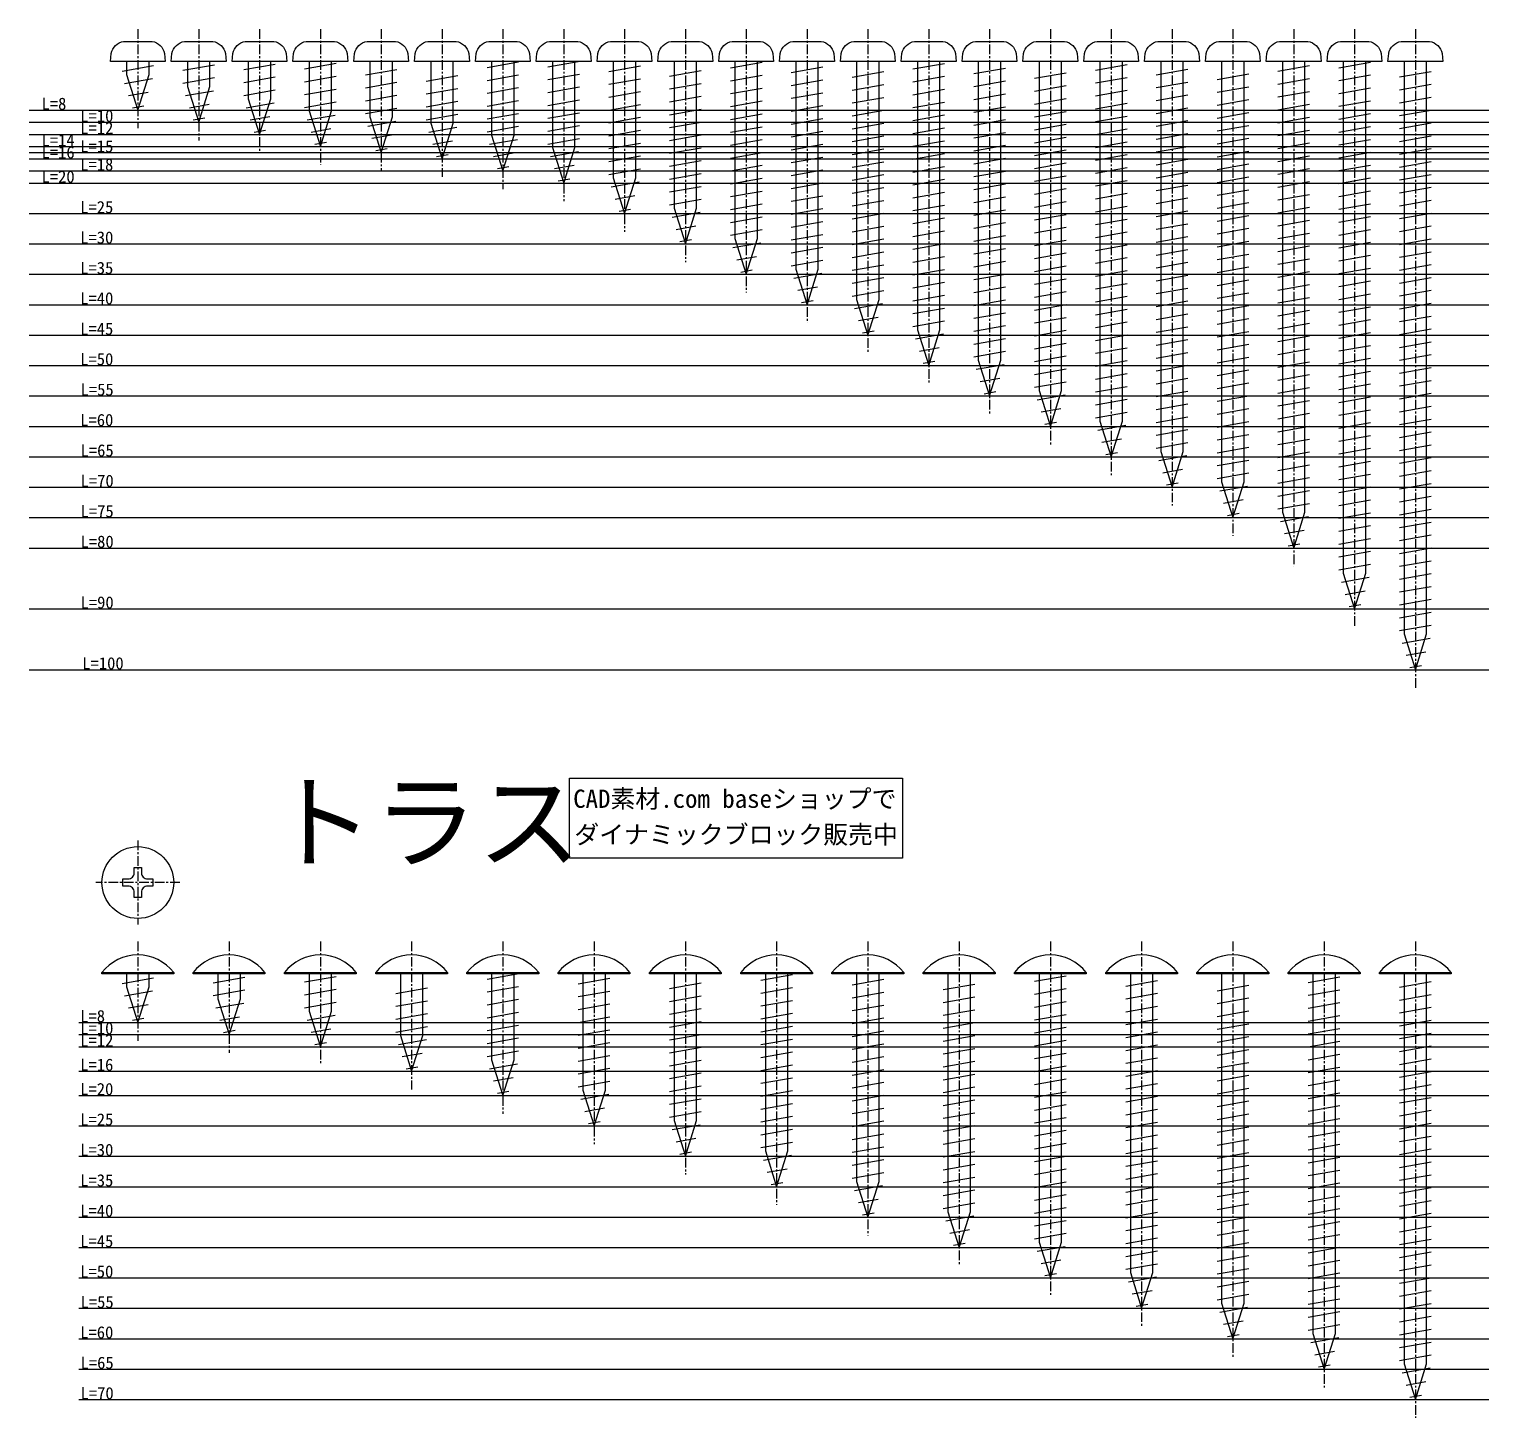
# Model space of a CAD drawing. Header units: millimetres. Extents: x 233 to 3318, y 47 to 2014.
# Drawn here: x 1840 to 2079.9, y 1306 to 1534.3 of the extents above; entities that cross this region are included whole.
import ezdxf
from ezdxf.enums import TextEntityAlignment as Align

# ---------------------------------------------------------------- set-up
doc = ezdxf.new("R2010")
doc.units = ezdxf.units.MM
doc.linetypes.add('csc_CENTER', pattern=[50.8, 31.75, -6.35, 6.35, -6.35])
doc.layers.get('Defpoints').update_dxf_attribs({"color": 251})
doc.styles.add('ＭＳ ゴシック', font='MS Gothic.ttf')

msp = doc.modelspace()

# ---------------------------------------------------------------- linework, layer by layer
for p, q in [((1855.24, 1527.43), (1860.44, 1528.35)), ((1865.24, 1527.55), (1870.44, 1528.47)), ((1875.24, 1527.67), (1880.44, 1528.58)), ((1885.24, 1527.78), (1890.44, 1528.7)), ((1915.24, 1528.02), (1920.44, 1528.93)), ((1925.24, 1528.13), (1930.2, 1529.01)), ((1955.24, 1527.95), (1960.44, 1528.87)), ((1985.24, 1527.77), (1990.44, 1528.68)), ((2015.24, 1527.58), (2020.44, 1528.5)), ((2055.24, 1527.98), (2060.44, 1528.9)), ((1855.67, 1525.39), (1860.27, 1526.2)), ((1865.24, 1525.43), (1870.44, 1526.35)), ((1875.24, 1525.55), (1880.44, 1526.47)), ((1885.24, 1525.67), (1890.44, 1526.58)), ((1895.24, 1526.78), (1900.44, 1527.7)), ((1905.24, 1525.78), (1910.44, 1526.7)), ((1915.24, 1525.9), (1920.44, 1526.82)), ((1925.24, 1526.02), (1930.44, 1526.93)), ((1935.24, 1527.37), (1940.44, 1528.28)), ((1935.24, 1525.25), (1940.44, 1526.17)), ((1945.24, 1526.6), (1950.44, 1527.52)), ((1955.24, 1525.83), (1960.44, 1526.75)), ((1965.24, 1527.18), (1970.44, 1528.1)), ((1965.24, 1525.07), (1970.44, 1525.98)), ((1975.24, 1526.42), (1980.44, 1527.33)), ((1985.24, 1525.65), (1990.44, 1526.57)), ((1995.24, 1527), (2000.44, 1527.92)), ((2005.24, 1526.23), (2010.44, 1527.15)), ((2015.24, 1525.47), (2020.44, 1526.38)), ((2025.24, 1526.82), (2030.44, 1527.73)), ((2035.24, 1526.05), (2040.44, 1526.97)), ((2045.24, 1527.4), (2050.44, 1528.32)), ((2045.24, 1525.28), (2050.44, 1526.2)), ((2055.24, 1525.87), (2060.44, 1526.78)), ((2065.24, 1526.45), (2070.44, 1527.37)), ((1856.31, 1523.39), (1859.56, 1523.96)), ((1865.67, 1523.39), (1870.27, 1524.2)), ((1875.24, 1523.43), (1880.44, 1524.35)), ((1885.24, 1523.55), (1890.44, 1524.47)), ((1895.24, 1524.67), (1900.44, 1525.58)), ((1905.24, 1523.67), (1910.44, 1524.58)), ((1915.24, 1523.78), (1920.44, 1524.7)), ((1925.24, 1523.9), (1930.44, 1524.82)), ((1935.24, 1523.13), (1940.44, 1524.05)), ((1945.24, 1524.48), (1950.44, 1525.4)), ((1955.24, 1523.72), (1960.44, 1524.63)), ((1965.24, 1522.95), (1970.44, 1523.87)), ((1975.24, 1524.3), (1980.44, 1525.22)), ((1985.24, 1523.53), (1990.44, 1524.45)), ((1995.24, 1524.88), (2000.44, 1525.8)), ((1995.24, 1522.77), (2000.44, 1523.68)), ((2005.24, 1524.12), (2010.44, 1525.03)), ((2015.24, 1523.35), (2020.44, 1524.27)), ((2025.24, 1524.7), (2030.44, 1525.62)), ((2035.24, 1523.93), (2040.44, 1524.85)), ((2045.24, 1523.17), (2050.44, 1524.08)), ((2055.24, 1523.75), (2060.44, 1524.67)), ((2065.24, 1524.33), (2070.44, 1525.25)), ((1856.94, 1521.38), (1858.85, 1521.72)), ((1866.31, 1521.39), (1869.56, 1521.96)), ((1875.67, 1521.39), (1880.27, 1522.2)), ((1885.24, 1521.43), (1890.44, 1522.35)), ((1895.24, 1522.55), (1900.44, 1523.47)), ((1895.24, 1520.43), (1900.44, 1521.35)), ((1905.24, 1521.55), (1910.44, 1522.47)), ((1915.24, 1521.67), (1920.44, 1522.58)), ((1925.24, 1521.78), (1930.44, 1522.7)), ((1935.24, 1521.02), (1940.44, 1521.93)), ((1945.24, 1522.37), (1950.44, 1523.28)), ((1945.24, 1520.25), (1950.44, 1521.17)), ((1955.24, 1521.6), (1960.44, 1522.52)), ((1965.24, 1520.83), (1970.44, 1521.75)), ((1975.24, 1522.18), (1980.44, 1523.1)), ((1985.24, 1521.42), (1990.44, 1522.33)), ((1995.24, 1520.65), (2000.44, 1521.57)), ((2005.24, 1522), (2010.44, 1522.92)), ((2015.24, 1521.23), (2020.44, 1522.15)), ((2025.24, 1522.58), (2030.44, 1523.5)), ((2025.24, 1520.47), (2030.44, 1521.38)), ((2035.24, 1521.82), (2040.44, 1522.73)), ((2045.24, 1521.05), (2050.44, 1521.97)), ((2055.24, 1521.63), (2060.44, 1522.55)), ((2065.24, 1522.22), (2070.44, 1523.13)), ((1866.94, 1519.38), (1868.85, 1519.72)), ((1876.31, 1519.39), (1879.56, 1519.96)), ((1885.67, 1519.39), (1890.27, 1520.2)), ((1895.67, 1518.39), (1900.27, 1519.2)), ((1905.24, 1519.43), (1910.44, 1520.35)), ((1915.24, 1519.55), (1920.44, 1520.47)), ((1925.24, 1519.67), (1930.44, 1520.58)), ((1935.24, 1518.9), (1940.44, 1519.82)), ((1945.24, 1518.13), (1950.44, 1519.05)), ((1955.24, 1519.48), (1960.44, 1520.4)), ((1965.24, 1518.72), (1970.44, 1519.63)), ((1975.24, 1520.07), (1980.44, 1520.98)), ((1975.24, 1517.95), (1980.44, 1518.87)), ((1985.24, 1519.3), (1990.44, 1520.22)), ((1995.24, 1518.53), (2000.44, 1519.45)), ((2005.24, 1519.88), (2010.44, 1520.8)), ((2015.24, 1519.12), (2020.44, 1520.03)), ((2025.24, 1518.35), (2030.44, 1519.27)), ((2035.24, 1519.7), (2040.44, 1520.62)), ((2045.24, 1518.93), (2050.44, 1519.85)), ((2055.24, 1519.52), (2060.44, 1520.43)), ((2065.24, 1520.1), (2070.44, 1521.02)), ((2065.24, 1517.98), (2070.44, 1518.9)), ((1876.94, 1517.38), (1878.85, 1517.72)), ((1886.31, 1517.39), (1889.56, 1517.96)), ((1896.31, 1516.39), (1899.56, 1516.96)), ((1905.67, 1517.39), (1910.27, 1518.2)), ((1915.24, 1517.43), (1920.44, 1518.35)), ((1925.24, 1517.55), (1930.44, 1518.47)), ((1935.24, 1516.78), (1940.44, 1517.7)), ((1945.24, 1516.02), (1950.44, 1516.93)), ((1955.24, 1517.37), (1960.44, 1518.28)), ((1965.24, 1516.6), (1970.44, 1517.52)), ((1975.24, 1515.83), (1980.44, 1516.75)), ((1985.24, 1517.18), (1990.44, 1518.1)), ((1995.24, 1516.42), (2000.44, 1517.33)), ((2005.24, 1517.77), (2010.44, 1518.68)), ((2005.24, 1515.65), (2010.44, 1516.57)), ((2015.24, 1517), (2020.44, 1517.92)), ((2025.24, 1516.23), (2030.44, 1517.15)), ((2035.24, 1517.58), (2040.44, 1518.5)), ((2035.24, 1515.47), (2040.44, 1516.38)), ((2045.24, 1516.82), (2050.44, 1517.73)), ((2055.24, 1517.4), (2060.44, 1518.32)), ((2065.24, 1515.87), (2070.44, 1516.78)), ((1886.94, 1515.38), (1888.85, 1515.72)), ((1896.94, 1514.38), (1898.85, 1514.72)), ((1906.31, 1515.39), (1909.56, 1515.96)), ((1915.67, 1515.39), (1920.27, 1516.2)), ((1916.31, 1513.39), (1919.56, 1513.96)), ((1925.24, 1515.43), (1930.44, 1516.35)), ((1925.67, 1513.39), (1930.27, 1514.2)), ((1935.24, 1514.67), (1940.44, 1515.58)), ((1945.24, 1513.9), (1950.44, 1514.82)), ((1955.24, 1515.25), (1960.44, 1516.17)), ((1955.24, 1513.13), (1960.44, 1514.05)), ((1965.24, 1514.48), (1970.44, 1515.4)), ((1975.24, 1513.72), (1980.44, 1514.63)), ((1985.24, 1515.07), (1990.44, 1515.98)), ((1995.24, 1514.3), (2000.44, 1515.22)), ((2005.24, 1513.53), (2010.44, 1514.45)), ((2015.24, 1514.88), (2020.44, 1515.8)), ((2025.24, 1514.12), (2030.44, 1515.03)), ((2035.24, 1513.35), (2040.44, 1514.27)), ((2045.24, 1514.7), (2050.44, 1515.62)), ((2055.24, 1515.28), (2060.44, 1516.2)), ((2055.24, 1513.17), (2060.44, 1514.08)), ((2065.24, 1513.75), (2070.44, 1514.67)), ((1906.94, 1513.38), (1908.85, 1513.72)), ((1916.94, 1511.38), (1918.85, 1511.72)), ((1926.31, 1511.39), (1929.56, 1511.96)), ((1935.24, 1512.55), (1940.44, 1513.47)), ((1945.24, 1511.78), (1950.44, 1512.7)), ((1955.24, 1511.02), (1960.44, 1511.93)), ((1965.24, 1512.37), (1970.44, 1513.28)), ((1975.24, 1511.6), (1980.44, 1512.52)), ((1985.24, 1512.95), (1990.44, 1513.87)), ((1985.24, 1510.83), (1990.44, 1511.75)), ((1995.24, 1512.18), (2000.44, 1513.1)), ((2005.24, 1511.42), (2010.44, 1512.33)), ((2015.24, 1512.77), (2020.44, 1513.68)), ((2015.24, 1510.65), (2020.44, 1511.57)), ((2025.24, 1512), (2030.44, 1512.92)), ((2035.24, 1511.23), (2040.44, 1512.15)), ((2045.24, 1512.58), (2050.44, 1513.5)), ((2055.24, 1511.05), (2060.44, 1511.97)), ((2065.24, 1511.63), (2070.44, 1512.55)), ((1926.94, 1509.38), (1928.85, 1509.72)), ((1935.24, 1510.43), (1940.44, 1511.35)), ((1935.67, 1508.39), (1940.27, 1509.2)), ((1945.24, 1509.67), (1950.44, 1510.58)), ((1955.24, 1508.9), (1960.44, 1509.82)), ((1965.24, 1510.25), (1970.44, 1511.17)), ((1975.24, 1509.48), (1980.44, 1510.4)), ((1985.24, 1508.72), (1990.44, 1509.63)), ((1995.24, 1510.07), (2000.44, 1510.98)), ((2005.24, 1509.3), (2010.44, 1510.22)), ((2015.24, 1508.53), (2020.44, 1509.45)), ((2025.24, 1509.88), (2030.44, 1510.8)), ((2035.24, 1509.12), (2040.44, 1510.03)), ((2045.24, 1510.47), (2050.44, 1511.38)), ((2045.24, 1508.35), (2050.44, 1509.27)), ((2055.24, 1508.93), (2060.44, 1509.85)), ((2065.24, 1509.52), (2070.44, 1510.43)), ((1936.31, 1506.39), (1939.56, 1506.96)), ((1945.24, 1507.55), (1950.44, 1508.47)), ((1955.24, 1506.78), (1960.44, 1507.7)), ((1965.24, 1508.13), (1970.44, 1509.05)), ((1965.24, 1506.02), (1970.44, 1506.93)), ((1975.24, 1507.37), (1980.44, 1508.28)), ((1985.24, 1506.6), (1990.44, 1507.52)), ((1995.24, 1507.95), (2000.44, 1508.87)), ((2005.24, 1507.18), (2010.44, 1508.1)), ((2015.24, 1506.42), (2020.44, 1507.33)), ((2025.24, 1507.77), (2030.44, 1508.68)), ((2035.24, 1507), (2040.44, 1507.92)), ((2045.24, 1506.23), (2050.44, 1507.15)), ((2055.24, 1506.82), (2060.44, 1507.73)), ((2065.24, 1507.4), (2070.44, 1508.32)), ((1936.94, 1504.38), (1938.85, 1504.72)), ((1945.24, 1505.43), (1950.44, 1506.35)), ((1955.24, 1504.67), (1960.44, 1505.58)), ((1965.24, 1503.9), (1970.44, 1504.82)), ((1975.24, 1505.25), (1980.44, 1506.17)), ((1985.24, 1504.48), (1990.44, 1505.4)), ((1995.24, 1505.83), (2000.44, 1506.75)), ((1995.24, 1503.72), (2000.44, 1504.63)), ((2005.24, 1505.07), (2010.44, 1505.98)), ((2015.24, 1504.3), (2020.44, 1505.22)), ((2025.24, 1505.65), (2030.44, 1506.57)), ((2025.24, 1503.53), (2030.44, 1504.45)), ((2035.24, 1504.88), (2040.44, 1505.8)), ((2045.24, 1504.12), (2050.44, 1505.03)), ((2055.24, 1504.7), (2060.44, 1505.62)), ((2065.24, 1505.28), (2070.44, 1506.2)), ((1945.67, 1503.39), (1950.27, 1504.2)), ((1946.31, 1501.39), (1949.56, 1501.96)), ((1955.24, 1502.55), (1960.44, 1503.47)), ((1965.24, 1501.78), (1970.44, 1502.7)), ((1975.24, 1503.13), (1980.44, 1504.05)), ((1985.24, 1502.37), (1990.44, 1503.28)), ((1995.24, 1501.6), (2000.44, 1502.52)), ((2005.24, 1502.95), (2010.44, 1503.87)), ((2015.24, 1502.18), (2020.44, 1503.1)), ((2025.24, 1501.42), (2030.44, 1502.33)), ((2035.24, 1502.77), (2040.44, 1503.68)), ((2045.24, 1502), (2050.44, 1502.92)), ((2055.24, 1502.58), (2060.44, 1503.5)), ((2065.24, 1503.17), (2070.44, 1504.08)), ((2065.24, 1501.05), (2070.44, 1501.97)), ((1946.94, 1499.38), (1948.85, 1499.72)), ((1955.24, 1500.43), (1960.44, 1501.35)), ((1965.24, 1499.67), (1970.44, 1500.58)), ((1975.24, 1501.02), (1980.44, 1501.93)), ((1975.24, 1498.9), (1980.44, 1499.82)), ((1985.24, 1500.25), (1990.44, 1501.17)), ((1995.24, 1499.48), (2000.44, 1500.4)), ((2005.24, 1500.83), (2010.44, 1501.75)), ((2005.24, 1498.72), (2010.44, 1499.63)), ((2015.24, 1500.07), (2020.44, 1500.98)), ((2025.24, 1499.3), (2030.44, 1500.22)), ((2035.24, 1500.65), (2040.44, 1501.57)), ((2045.24, 1499.88), (2050.44, 1500.8)), ((2055.24, 1500.47), (2060.44, 1501.38)), ((2065.24, 1498.93), (2070.44, 1499.85)), ((1955.67, 1498.39), (1960.27, 1499.2)), ((1965.24, 1497.55), (1970.44, 1498.47)), ((1975.24, 1496.78), (1980.44, 1497.7)), ((1985.24, 1498.13), (1990.44, 1499.05)), ((1995.24, 1497.37), (2000.44, 1498.28)), ((2005.24, 1496.6), (2010.44, 1497.52)), ((2015.24, 1497.95), (2020.44, 1498.87)), ((2025.24, 1497.18), (2030.44, 1498.1)), ((2035.24, 1498.53), (2040.44, 1499.45)), ((2035.24, 1496.42), (2040.44, 1497.33)), ((2045.24, 1497.77), (2050.44, 1498.68)), ((2055.24, 1498.35), (2060.44, 1499.27)), ((2065.24, 1496.82), (2070.44, 1497.73)), ((1956.31, 1496.39), (1959.56, 1496.96)), ((1965.24, 1495.43), (1970.44, 1496.35)), ((1975.24, 1494.67), (1980.44, 1495.58)), ((1985.24, 1496.02), (1990.44, 1496.93)), ((1985.24, 1493.9), (1990.44, 1494.82)), ((1995.24, 1495.25), (2000.44, 1496.17)), ((2005.24, 1494.48), (2010.44, 1495.4)), ((2015.24, 1495.83), (2020.44, 1496.75)), ((2025.24, 1495.07), (2030.44, 1495.98)), ((2035.24, 1494.3), (2040.44, 1495.22)), ((2045.24, 1495.65), (2050.44, 1496.57)), ((2055.24, 1496.23), (2060.44, 1497.15)), ((2055.24, 1494.12), (2060.44, 1495.03)), ((2065.24, 1494.7), (2070.44, 1495.62)), ((1956.94, 1494.38), (1958.85, 1494.72)), ((1965.67, 1493.39), (1970.27, 1494.2)), ((1975.24, 1492.55), (1980.44, 1493.47)), ((1985.24, 1491.78), (1990.44, 1492.7)), ((1995.24, 1493.13), (2000.44, 1494.05)), ((2005.24, 1492.37), (2010.44, 1493.28)), ((2015.24, 1493.72), (2020.44, 1494.63)), ((2015.24, 1491.6), (2020.44, 1492.52)), ((2025.24, 1492.95), (2030.44, 1493.87)), ((2035.24, 1492.18), (2040.44, 1493.1)), ((2045.24, 1493.53), (2050.44, 1494.45)), ((2055.24, 1492), (2060.44, 1492.92)), ((2065.24, 1492.58), (2070.44, 1493.5)), ((1966.31, 1491.39), (1969.56, 1491.96)), ((1975.24, 1490.43), (1980.44, 1491.35)), ((1985.24, 1489.67), (1990.44, 1490.58)), ((1995.24, 1491.02), (2000.44, 1491.93)), ((2005.24, 1490.25), (2010.44, 1491.17)), ((2015.24, 1489.48), (2020.44, 1490.4)), ((2025.24, 1490.83), (2030.44, 1491.75)), ((2035.24, 1490.07), (2040.44, 1490.98)), ((2045.24, 1491.42), (2050.44, 1492.33)), ((2045.24, 1489.3), (2050.44, 1490.22)), ((2055.24, 1489.88), (2060.44, 1490.8)), ((2065.24, 1490.47), (2070.44, 1491.38)), ((1966.94, 1489.38), (1968.85, 1489.72)), ((1975.67, 1488.39), (1980.27, 1489.2)), ((1985.24, 1487.55), (1990.44, 1488.47)), ((1995.24, 1488.9), (2000.44, 1489.82)), ((1995.24, 1486.78), (2000.44, 1487.7)), ((2005.24, 1488.13), (2010.44, 1489.05)), ((2015.24, 1487.37), (2020.44, 1488.28)), ((2025.24, 1488.72), (2030.44, 1489.63)), ((2035.24, 1487.95), (2040.44, 1488.87)), ((2045.24, 1487.18), (2050.44, 1488.1)), ((2055.24, 1487.77), (2060.44, 1488.68)), ((2065.24, 1488.35), (2070.44, 1489.27)), ((1976.31, 1486.39), (1979.56, 1486.96)), ((1985.24, 1485.43), (1990.44, 1486.35)), ((1995.24, 1484.67), (2000.44, 1485.58)), ((2005.24, 1486.02), (2010.44, 1486.93)), ((2015.24, 1485.25), (2020.44, 1486.17)), ((2025.24, 1486.6), (2030.44, 1487.52)), ((2025.24, 1484.48), (2030.44, 1485.4)), ((2035.24, 1485.83), (2040.44, 1486.75)), ((2045.24, 1485.07), (2050.44, 1485.98)), ((2055.24, 1485.65), (2060.44, 1486.57)), ((2065.24, 1486.23), (2070.44, 1487.15)), ((1976.94, 1484.38), (1978.85, 1484.72)), ((1985.67, 1483.39), (1990.27, 1484.2)), ((1995.24, 1482.55), (2000.44, 1483.47)), ((2005.24, 1483.9), (2010.44, 1484.82)), ((2015.24, 1483.13), (2020.44, 1484.05)), ((2025.24, 1482.37), (2030.44, 1483.28)), ((2035.24, 1483.72), (2040.44, 1484.63)), ((2045.24, 1482.95), (2050.44, 1483.87)), ((2055.24, 1483.53), (2060.44, 1484.45)), ((2065.24, 1484.12), (2070.44, 1485.03)), ((2065.24, 1482), (2070.44, 1482.92)), ((1986.31, 1481.39), (1989.56, 1481.96)), ((1995.24, 1480.43), (2000.44, 1481.35)), ((2005.24, 1481.78), (2010.44, 1482.7)), ((2005.24, 1479.67), (2010.44, 1480.58)), ((2015.24, 1481.02), (2020.44, 1481.93)), ((2025.24, 1480.25), (2030.44, 1481.17)), ((2035.24, 1481.6), (2040.44, 1482.52)), ((2035.24, 1479.48), (2040.44, 1480.4)), ((2045.24, 1480.83), (2050.44, 1481.75)), ((2055.24, 1481.42), (2060.44, 1482.33)), ((2065.24, 1479.88), (2070.44, 1480.8)), ((1986.94, 1479.38), (1988.85, 1479.72)), ((1995.67, 1478.39), (2000.27, 1479.2)), ((2005.24, 1477.55), (2010.44, 1478.47)), ((2015.24, 1478.9), (2020.44, 1479.82)), ((2025.24, 1478.13), (2030.44, 1479.05)), ((2035.24, 1477.37), (2040.44, 1478.28)), ((2045.24, 1478.72), (2050.44, 1479.63)), ((2055.24, 1479.3), (2060.44, 1480.22)), ((2055.24, 1477.18), (2060.44, 1478.1)), ((2065.24, 1477.77), (2070.44, 1478.68)), ((1996.31, 1476.39), (1999.56, 1476.96)), ((2005.24, 1475.43), (2010.44, 1476.35)), ((2015.24, 1476.78), (2020.44, 1477.7)), ((2015.24, 1474.67), (2020.44, 1475.58)), ((2025.24, 1476.02), (2030.44, 1476.93)), ((2035.24, 1475.25), (2040.44, 1476.17)), ((2045.24, 1476.6), (2050.44, 1477.52)), ((2055.24, 1475.07), (2060.44, 1475.98)), ((2065.24, 1475.65), (2070.44, 1476.57)), ((1996.94, 1474.38), (1998.85, 1474.72)), ((2005.67, 1473.39), (2010.27, 1474.2)), ((2015.24, 1472.55), (2020.44, 1473.47)), ((2025.24, 1473.9), (2030.44, 1474.82)), ((2035.24, 1473.13), (2040.44, 1474.05)), ((2045.24, 1474.48), (2050.44, 1475.4)), ((2045.24, 1472.37), (2050.44, 1473.28)), ((2055.24, 1472.95), (2060.44, 1473.87)), ((2065.24, 1473.53), (2070.44, 1474.45)), ((2006.31, 1471.39), (2009.56, 1471.96)), ((2015.24, 1470.43), (2020.44, 1471.35)), ((2025.24, 1471.78), (2030.44, 1472.7)), ((2035.24, 1471.02), (2040.44, 1471.93)), ((2045.24, 1470.25), (2050.44, 1471.17)), ((2055.24, 1470.83), (2060.44, 1471.75)), ((2065.24, 1471.42), (2070.44, 1472.33)), ((2006.94, 1469.38), (2008.85, 1469.72)), ((2015.67, 1468.39), (2020.27, 1469.2)), ((2025.24, 1469.67), (2030.44, 1470.58)), ((2025.24, 1467.55), (2030.44, 1468.47)), ((2035.24, 1468.9), (2040.44, 1469.82)), ((2045.24, 1468.13), (2050.44, 1469.05)), ((2055.24, 1468.72), (2060.44, 1469.63)), ((2065.24, 1469.3), (2070.44, 1470.22)), ((2016.31, 1466.39), (2019.56, 1466.96)), ((2025.24, 1465.43), (2030.44, 1466.35)), ((2035.24, 1466.78), (2040.44, 1467.7)), ((2045.24, 1466.02), (2050.44, 1466.93)), ((2055.24, 1466.6), (2060.44, 1467.52)), ((2065.24, 1467.18), (2070.44, 1468.1)), ((2065.24, 1465.07), (2070.44, 1465.98)), ((2016.94, 1464.38), (2018.85, 1464.72)), ((2025.67, 1463.39), (2030.27, 1464.2)), ((2035.24, 1464.67), (2040.44, 1465.58)), ((2045.24, 1463.9), (2050.44, 1464.82)), ((2055.24, 1464.48), (2060.44, 1465.4)), ((2065.24, 1462.95), (2070.44, 1463.87)), ((2026.31, 1461.39), (2029.56, 1461.96)), ((2035.24, 1462.55), (2040.44, 1463.47)), ((2035.24, 1460.43), (2040.44, 1461.35)), ((2045.24, 1461.78), (2050.44, 1462.7)), ((2055.24, 1462.37), (2060.44, 1463.28)), ((2065.24, 1460.83), (2070.44, 1461.75)), ((2026.94, 1459.38), (2028.85, 1459.72)), ((2035.67, 1458.39), (2040.27, 1459.2)), ((2045.24, 1459.67), (2050.44, 1460.58)), ((2055.24, 1460.25), (2060.44, 1461.17)), ((2055.24, 1458.13), (2060.44, 1459.05)), ((2065.24, 1458.72), (2070.44, 1459.63)), ((2036.31, 1456.39), (2039.56, 1456.96)), ((2045.24, 1457.55), (2050.44, 1458.47)), ((2055.24, 1456.02), (2060.44, 1456.93)), ((2065.24, 1456.6), (2070.44, 1457.52)), ((2036.94, 1454.38), (2038.85, 1454.72)), ((2045.24, 1455.43), (2050.44, 1456.35)), ((2045.67, 1453.39), (2050.27, 1454.2)), ((2055.24, 1453.9), (2060.44, 1454.82)), ((2065.24, 1454.48), (2070.44, 1455.4)), ((2046.31, 1451.39), (2049.56, 1451.96)), ((2055.24, 1451.78), (2060.44, 1452.7)), ((2065.24, 1452.37), (2070.44, 1453.28)), ((2046.94, 1449.38), (2048.85, 1449.72)), ((2055.24, 1449.67), (2060.44, 1450.58)), ((2065.24, 1450.25), (2070.44, 1451.17)), ((2055.24, 1447.55), (2060.44, 1448.47)), ((2065.24, 1448.13), (2070.44, 1449.05)), ((2065.24, 1446.02), (2070.44, 1446.93)), ((2055.24, 1445.43), (2060.44, 1446.35)), ((2065.24, 1443.9), (2070.44, 1444.82)), ((2055.67, 1443.39), (2060.27, 1444.2)), ((2065.24, 1441.78), (2070.44, 1442.7)), ((2056.31, 1441.39), (2059.56, 1441.96)), ((2056.94, 1439.38), (2058.85, 1439.72)), ((2065.24, 1439.67), (2070.44, 1440.58)), ((2065.24, 1437.55), (2070.44, 1438.47)), ((2065.24, 1435.43), (2070.44, 1436.35)), ((2065.67, 1433.39), (2070.27, 1434.2)), ((2066.31, 1431.39), (2069.56, 1431.96)), ((2066.94, 1429.38), (2068.85, 1429.72)), ((1855.24, 1377.43), (1860.44, 1378.35)), ((1870.24, 1377.55), (1875.44, 1378.47)), ((1885.24, 1377.67), (1890.44, 1378.58)), ((1915.24, 1378.13), (1920.2, 1379.01)), ((1930.24, 1377.37), (1935.44, 1378.28)), ((1945.24, 1376.6), (1950.44, 1377.52)), ((1960.24, 1377.95), (1965.44, 1378.87)), ((1975.24, 1377.18), (1980.44, 1378.1)), ((1990.24, 1376.42), (1995.44, 1377.33)), ((2005.24, 1377.77), (2010.44, 1378.68)), ((2020.24, 1377), (2025.44, 1377.92)), ((2050.24, 1377.58), (2055.44, 1378.5)), ((2065.24, 1376.82), (2070.44, 1377.73)), ((1855.67, 1375.39), (1860.27, 1376.2)), ((1870.24, 1375.43), (1875.44, 1376.35)), ((1885.24, 1375.55), (1890.44, 1376.47)), ((1900.24, 1375.78), (1905.44, 1376.7)), ((1915.24, 1376.02), (1920.44, 1376.93)), ((1915.24, 1373.9), (1920.44, 1374.82)), ((1930.24, 1375.25), (1935.44, 1376.17)), ((1945.24, 1374.48), (1950.44, 1375.4)), ((1960.24, 1375.83), (1965.44, 1376.75)), ((1975.24, 1375.07), (1980.44, 1375.98)), ((1990.24, 1374.3), (1995.44, 1375.22)), ((2005.24, 1375.65), (2010.44, 1376.57)), ((2020.24, 1374.88), (2025.44, 1375.8)), ((2035.24, 1376.23), (2040.44, 1377.15)), ((2035.24, 1374.12), (2040.44, 1375.03)), ((2050.24, 1375.47), (2055.44, 1376.38)), ((2065.24, 1374.7), (2070.44, 1375.62)), ((1856.31, 1373.39), (1859.56, 1373.96)), ((1870.67, 1373.39), (1875.27, 1374.2)), ((1885.24, 1373.43), (1890.44, 1374.35)), ((1900.24, 1373.67), (1905.44, 1374.58)), ((1900.24, 1371.55), (1905.44, 1372.47)), ((1915.24, 1371.78), (1920.44, 1372.7)), ((1930.24, 1373.13), (1935.44, 1374.05)), ((1945.24, 1372.37), (1950.44, 1373.28)), ((1960.24, 1373.72), (1965.44, 1374.63)), ((1960.24, 1371.6), (1965.44, 1372.52)), ((1975.24, 1372.95), (1980.44, 1373.87)), ((1990.24, 1372.18), (1995.44, 1373.1)), ((2005.24, 1373.53), (2010.44, 1374.45)), ((2020.24, 1372.77), (2025.44, 1373.68)), ((2035.24, 1372), (2040.44, 1372.92)), ((2050.24, 1373.35), (2055.44, 1374.27)), ((2065.24, 1372.58), (2070.44, 1373.5)), ((1856.94, 1371.38), (1858.85, 1371.72)), ((1871.31, 1371.39), (1874.56, 1371.96)), ((1885.67, 1371.39), (1890.27, 1372.2)), ((1900.24, 1369.43), (1905.44, 1370.35)), ((1915.24, 1369.67), (1920.44, 1370.58)), ((1930.24, 1371.02), (1935.44, 1371.93)), ((1945.24, 1370.25), (1950.44, 1371.17)), ((1960.24, 1369.48), (1965.44, 1370.4)), ((1975.24, 1370.83), (1980.44, 1371.75)), ((1990.24, 1370.07), (1995.44, 1370.98)), ((2005.24, 1371.42), (2010.44, 1372.33)), ((2005.24, 1369.3), (2010.44, 1370.22)), ((2020.24, 1370.65), (2025.44, 1371.57)), ((2035.24, 1369.88), (2040.44, 1370.8)), ((2050.24, 1371.23), (2055.44, 1372.15)), ((2050.24, 1369.12), (2055.44, 1370.03)), ((2065.24, 1370.47), (2070.44, 1371.38)), ((1871.94, 1369.38), (1873.85, 1369.72)), ((1886.31, 1369.39), (1889.56, 1369.96)), ((1886.94, 1367.38), (1888.85, 1367.72)), ((1900.67, 1367.39), (1905.27, 1368.2)), ((1915.24, 1367.55), (1920.44, 1368.47)), ((1930.24, 1368.9), (1935.44, 1369.82)), ((1930.24, 1366.78), (1935.44, 1367.7)), ((1945.24, 1368.13), (1950.44, 1369.05)), ((1960.24, 1367.37), (1965.44, 1368.28)), ((1975.24, 1368.72), (1980.44, 1369.63)), ((1990.24, 1367.95), (1995.44, 1368.87)), ((2005.24, 1367.18), (2010.44, 1368.1)), ((2020.24, 1368.53), (2025.44, 1369.45)), ((2035.24, 1367.77), (2040.44, 1368.68)), ((2050.24, 1367), (2055.44, 1367.92)), ((2065.24, 1368.35), (2070.44, 1369.27)), ((1901.31, 1365.39), (1904.56, 1365.96)), ((1915.24, 1365.43), (1920.44, 1366.35)), ((1930.24, 1364.67), (1935.44, 1365.58)), ((1945.24, 1366.02), (1950.44, 1366.93)), ((1960.24, 1365.25), (1965.44, 1366.17)), ((1975.24, 1366.6), (1980.44, 1367.52)), ((1975.24, 1364.48), (1980.44, 1365.4)), ((1990.24, 1365.83), (1995.44, 1366.75)), ((2005.24, 1365.07), (2010.44, 1365.98)), ((2020.24, 1366.42), (2025.44, 1367.33)), ((2020.24, 1364.3), (2025.44, 1365.22)), ((2035.24, 1365.65), (2040.44, 1366.57)), ((2050.24, 1364.88), (2055.44, 1365.8)), ((2065.24, 1366.23), (2070.44, 1367.15)), ((1901.94, 1363.38), (1903.85, 1363.72)), ((1915.67, 1363.39), (1920.27, 1364.2)), ((1930.24, 1362.55), (1935.44, 1363.47)), ((1945.24, 1363.9), (1950.44, 1364.82)), ((1960.24, 1363.13), (1965.44, 1364.05)), ((1975.24, 1362.37), (1980.44, 1363.28)), ((1990.24, 1363.72), (1995.44, 1364.63)), ((2005.24, 1362.95), (2010.44, 1363.87)), ((2020.24, 1362.18), (2025.44, 1363.1)), ((2035.24, 1363.53), (2040.44, 1364.45)), ((2050.24, 1362.77), (2055.44, 1363.68)), ((2065.24, 1364.12), (2070.44, 1365.03)), ((2065.24, 1362), (2070.44, 1362.92)), ((1916.31, 1361.39), (1919.56, 1361.96)), ((1930.24, 1360.43), (1935.44, 1361.35)), ((1945.24, 1361.78), (1950.44, 1362.7)), ((1945.24, 1359.67), (1950.44, 1360.58)), ((1960.24, 1361.02), (1965.44, 1361.93)), ((1975.24, 1360.25), (1980.44, 1361.17)), ((1990.24, 1361.6), (1995.44, 1362.52)), ((1990.24, 1359.48), (1995.44, 1360.4)), ((2005.24, 1360.83), (2010.44, 1361.75)), ((2020.24, 1360.07), (2025.44, 1360.98)), ((2035.24, 1361.42), (2040.44, 1362.33)), ((2050.24, 1360.65), (2055.44, 1361.57)), ((2065.24, 1359.88), (2070.44, 1360.8)), ((1916.94, 1359.38), (1918.85, 1359.72)), ((1930.67, 1358.39), (1935.27, 1359.2)), ((1945.24, 1357.55), (1950.44, 1358.47)), ((1960.24, 1358.9), (1965.44, 1359.82)), ((1975.24, 1358.13), (1980.44, 1359.05)), ((1990.24, 1357.37), (1995.44, 1358.28)), ((2005.24, 1358.72), (2010.44, 1359.63)), ((2020.24, 1357.95), (2025.44, 1358.87)), ((2035.24, 1359.3), (2040.44, 1360.22)), ((2035.24, 1357.18), (2040.44, 1358.1)), ((2050.24, 1358.53), (2055.44, 1359.45)), ((2065.24, 1357.77), (2070.44, 1358.68)), ((1931.31, 1356.39), (1934.56, 1356.96)), ((1945.24, 1355.43), (1950.44, 1356.35)), ((1960.24, 1356.78), (1965.44, 1357.7)), ((1975.24, 1356.02), (1980.44, 1356.93)), ((1990.24, 1355.25), (1995.44, 1356.17)), ((2005.24, 1356.6), (2010.44, 1357.52)), ((2020.24, 1355.83), (2025.44, 1356.75)), ((2035.24, 1355.07), (2040.44, 1355.98)), ((2050.24, 1356.42), (2055.44, 1357.33)), ((2065.24, 1355.65), (2070.44, 1356.57)), ((1931.94, 1354.38), (1933.85, 1354.72)), ((1945.67, 1353.39), (1950.27, 1354.2)), ((1960.24, 1354.67), (1965.44, 1355.58)), ((1960.24, 1352.55), (1965.44, 1353.47)), ((1975.24, 1353.9), (1980.44, 1354.82)), ((1990.24, 1353.13), (1995.44, 1354.05)), ((2005.24, 1354.48), (2010.44, 1355.4)), ((2005.24, 1352.37), (2010.44, 1353.28)), ((2020.24, 1353.72), (2025.44, 1354.63)), ((2035.24, 1352.95), (2040.44, 1353.87)), ((2050.24, 1354.3), (2055.44, 1355.22)), ((2065.24, 1353.53), (2070.44, 1354.45)), ((1946.31, 1351.39), (1949.56, 1351.96)), ((1960.24, 1350.43), (1965.44, 1351.35)), ((1975.24, 1351.78), (1980.44, 1352.7)), ((1990.24, 1351.02), (1995.44, 1351.93)), ((2005.24, 1350.25), (2010.44, 1351.17)), ((2020.24, 1351.6), (2025.44, 1352.52)), ((2035.24, 1350.83), (2040.44, 1351.75)), ((2050.24, 1352.18), (2055.44, 1353.1)), ((2050.24, 1350.07), (2055.44, 1350.98)), ((2065.24, 1351.42), (2070.44, 1352.33)), ((1946.94, 1349.38), (1948.85, 1349.72)), ((1960.67, 1348.39), (1965.27, 1349.2)), ((1975.24, 1349.67), (1980.44, 1350.58)), ((1975.24, 1347.55), (1980.44, 1348.47)), ((1990.24, 1348.9), (1995.44, 1349.82)), ((2005.24, 1348.13), (2010.44, 1349.05)), ((2020.24, 1349.48), (2025.44, 1350.4)), ((2035.24, 1348.72), (2040.44, 1349.63)), ((2050.24, 1347.95), (2055.44, 1348.87)), ((2065.24, 1349.3), (2070.44, 1350.22)), ((1961.31, 1346.39), (1964.56, 1346.96)), ((1975.24, 1345.43), (1980.44, 1346.35)), ((1990.24, 1346.78), (1995.44, 1347.7)), ((2005.24, 1346.02), (2010.44, 1346.93)), ((2020.24, 1347.37), (2025.44, 1348.28)), ((2020.24, 1345.25), (2025.44, 1346.17)), ((2035.24, 1346.6), (2040.44, 1347.52)), ((2050.24, 1345.83), (2055.44, 1346.75)), ((2065.24, 1347.18), (2070.44, 1348.1)), ((1961.94, 1344.38), (1963.85, 1344.72)), ((1975.67, 1343.39), (1980.27, 1344.2)), ((1990.24, 1344.67), (1995.44, 1345.58)), ((2005.24, 1343.9), (2010.44, 1344.82)), ((2020.24, 1343.13), (2025.44, 1344.05)), ((2035.24, 1344.48), (2040.44, 1345.4)), ((2050.24, 1343.72), (2055.44, 1344.63)), ((2065.24, 1345.07), (2070.44, 1345.98)), ((2065.24, 1342.95), (2070.44, 1343.87)), ((1976.31, 1341.39), (1979.56, 1341.96)), ((1990.24, 1342.55), (1995.44, 1343.47)), ((1990.24, 1340.43), (1995.44, 1341.35)), ((2005.24, 1341.78), (2010.44, 1342.7)), ((2020.24, 1341.02), (2025.44, 1341.93)), ((2035.24, 1342.37), (2040.44, 1343.28)), ((2050.24, 1341.6), (2055.44, 1342.52)), ((2065.24, 1340.83), (2070.44, 1341.75)), ((1976.94, 1339.38), (1978.85, 1339.72)), ((1990.67, 1338.39), (1995.27, 1339.2)), ((2005.24, 1339.67), (2010.44, 1340.58)), ((2020.24, 1338.9), (2025.44, 1339.82)), ((2035.24, 1340.25), (2040.44, 1341.17)), ((2035.24, 1338.13), (2040.44, 1339.05)), ((2050.24, 1339.48), (2055.44, 1340.4)), ((2065.24, 1338.72), (2070.44, 1339.63)), ((1991.31, 1336.39), (1994.56, 1336.96)), ((2005.24, 1337.55), (2010.44, 1338.47)), ((2020.24, 1336.78), (2025.44, 1337.7)), ((2035.24, 1336.02), (2040.44, 1336.93)), ((2050.24, 1337.37), (2055.44, 1338.28)), ((2065.24, 1336.6), (2070.44, 1337.52)), ((1991.94, 1334.38), (1993.85, 1334.72)), ((2005.24, 1335.43), (2010.44, 1336.35)), ((2005.67, 1333.39), (2010.27, 1334.2)), ((2020.24, 1334.67), (2025.44, 1335.58)), ((2035.24, 1333.9), (2040.44, 1334.82)), ((2050.24, 1335.25), (2055.44, 1336.17)), ((2050.24, 1333.13), (2055.44, 1334.05)), ((2065.24, 1334.48), (2070.44, 1335.4)), ((2006.31, 1331.39), (2009.56, 1331.96)), ((2020.24, 1332.55), (2025.44, 1333.47)), ((2035.24, 1331.78), (2040.44, 1332.7)), ((2050.24, 1331.02), (2055.44, 1331.93)), ((2065.24, 1332.37), (2070.44, 1333.28)), ((2006.94, 1329.38), (2008.85, 1329.72)), ((2020.24, 1330.43), (2025.44, 1331.35)), ((2035.24, 1329.67), (2040.44, 1330.58)), ((2050.24, 1328.9), (2055.44, 1329.82)), ((2065.24, 1330.25), (2070.44, 1331.17)), ((2020.67, 1328.39), (2025.27, 1329.2)), ((2021.31, 1326.39), (2024.56, 1326.96)), ((2035.24, 1327.55), (2040.44, 1328.47)), ((2050.24, 1326.78), (2055.44, 1327.7)), ((2065.24, 1328.13), (2070.44, 1329.05)), ((2065.24, 1326.02), (2070.44, 1326.93)), ((2021.94, 1324.38), (2023.85, 1324.72)), ((2035.24, 1325.43), (2040.44, 1326.35)), ((2050.24, 1324.67), (2055.44, 1325.58)), ((2065.24, 1323.9), (2070.44, 1324.82)), ((2035.67, 1323.39), (2040.27, 1324.2)), ((2050.24, 1322.55), (2055.44, 1323.47)), ((2065.24, 1321.78), (2070.44, 1322.7)), ((2036.31, 1321.39), (2039.56, 1321.96)), ((2036.94, 1319.38), (2038.85, 1319.72)), ((2050.24, 1320.43), (2055.44, 1321.35)), ((2065.24, 1319.67), (2070.44, 1320.58)), ((2050.67, 1318.39), (2055.27, 1319.2)), ((2065.24, 1317.55), (2070.44, 1318.47)), ((2051.31, 1316.39), (2054.56, 1316.96)), ((2065.24, 1315.43), (2070.44, 1316.35)), ((2051.94, 1314.38), (2053.85, 1314.72)), ((2065.67, 1313.39), (2070.27, 1314.2)), ((2066.31, 1311.39), (2069.56, 1311.96)), ((2066.94, 1309.38), (2068.85, 1309.72))]:
    msp.add_line(p, q)
at = {"color": 0, "linetype": 'csc_CENTER', "lineweight": -2, "ltscale": 0.05}
for p, q in [((1857.84, 1400.91), (1857.84, 1387.11)), ((1864.74, 1394.01), (1850.94, 1394.01))]:
    msp.add_line(p, q, dxfattribs=at)
for points in [[(1857.84, 1534.31), (1857.84, 1518.01)], [(1867.84, 1534.31), (1867.84, 1516.01)], [(1877.84, 1534.31), (1877.84, 1514.01)], [(1887.84, 1534.31), (1887.84, 1512.01)], [(1897.84, 1534.31), (1897.84, 1511.01)], [(1907.84, 1534.31), (1907.84, 1510.01)], [(1917.84, 1534.31), (1917.84, 1508.01)], [(1927.84, 1534.31), (1927.84, 1506.01)], [(1937.84, 1534.31), (1937.84, 1501.01)], [(1947.84, 1534.31), (1947.84, 1496.01)], [(1957.84, 1534.31), (1957.84, 1491.01)], [(1967.84, 1534.31), (1967.84, 1486.01)], [(1977.84, 1534.31), (1977.84, 1481.01)], [(1987.84, 1534.31), (1987.84, 1476.01)], [(1997.84, 1534.31), (1997.84, 1471.01)], [(2007.84, 1534.31), (2007.84, 1466.01)], [(2017.84, 1534.31), (2017.84, 1461.01)], [(2027.84, 1534.31), (2027.84, 1456.01)], [(2037.84, 1534.31), (2037.84, 1451.01)], [(2047.84, 1534.31), (2047.84, 1446.01)], [(2057.84, 1534.31), (2057.84, 1436.01)], [(2067.84, 1534.31), (2067.84, 1426.01)], [(1857.84, 1384.31), (1857.84, 1368.01)], [(1872.84, 1384.31), (1872.84, 1368.01)], [(1872.84, 1384.31), (1872.84, 1366.01)], [(1887.84, 1384.31), (1887.84, 1368.01)], [(1887.84, 1384.31), (1887.84, 1364.01)], [(1902.84, 1384.31), (1902.84, 1368.01)], [(1902.84, 1384.31), (1902.84, 1360.01)], [(1917.84, 1384.31), (1917.84, 1368.01)], [(1917.84, 1384.31), (1917.84, 1356.01)], [(1932.84, 1384.31), (1932.84, 1368.01)], [(1932.84, 1384.31), (1932.84, 1351.01)], [(1947.84, 1384.31), (1947.84, 1368.01)], [(1947.84, 1384.31), (1947.84, 1346.01)], [(1962.84, 1384.31), (1962.84, 1368.01)], [(1962.84, 1384.31), (1962.84, 1341.01)], [(1977.84, 1384.31), (1977.84, 1368.01)], [(1977.84, 1384.31), (1977.84, 1336.01)], [(1992.84, 1384.31), (1992.84, 1368.01)], [(1992.84, 1384.31), (1992.84, 1331.01)], [(2007.84, 1384.31), (2007.84, 1368.01)], [(2007.84, 1384.31), (2007.84, 1326.01)], [(2022.84, 1384.31), (2022.84, 1368.01)], [(2022.84, 1384.31), (2022.84, 1321.01)], [(2037.84, 1384.31), (2037.84, 1368.01)], [(2037.84, 1384.31), (2037.84, 1316.01)], [(2052.84, 1384.31), (2052.84, 1368.01)], [(2052.84, 1384.31), (2052.84, 1311.01)], [(2067.84, 1384.31), (2067.84, 1368.01)], [(2067.84, 1384.31), (2067.84, 1306.01)]]:
    msp.add_lwpolyline(points, dxfattribs=at)
for points in [[(1860.18, 1532.31, -0.305672), (1862.23, 1530.3), (1862.34, 1529.01), (1853.34, 1529.01), (1853.45, 1530.3, -0.305672), (1855.51, 1532.31)], [(1870.18, 1532.31, -0.305672), (1872.23, 1530.3), (1872.34, 1529.01), (1863.34, 1529.01), (1863.45, 1530.3, -0.305672), (1865.51, 1532.31)], [(1880.18, 1532.31, -0.305672), (1882.23, 1530.3), (1882.34, 1529.01), (1873.34, 1529.01), (1873.45, 1530.3, -0.305672), (1875.51, 1532.31)], [(1890.18, 1532.31, -0.305672), (1892.23, 1530.3), (1892.34, 1529.01), (1883.34, 1529.01), (1883.45, 1530.3, -0.305672), (1885.51, 1532.31)], [(1900.18, 1532.31, -0.305672), (1902.23, 1530.3), (1902.34, 1529.01), (1893.34, 1529.01), (1893.45, 1530.3, -0.305672), (1895.51, 1532.31)], [(1910.18, 1532.31, -0.305672), (1912.23, 1530.3), (1912.34, 1529.01), (1903.34, 1529.01), (1903.45, 1530.3, -0.305672), (1905.51, 1532.31)], [(1920.18, 1532.31, -0.305672), (1922.23, 1530.3), (1922.34, 1529.01), (1913.34, 1529.01), (1913.45, 1530.3, -0.305672), (1915.51, 1532.31)], [(1930.18, 1532.31, -0.305672), (1932.23, 1530.3), (1932.34, 1529.01), (1923.34, 1529.01), (1923.45, 1530.3, -0.305672), (1925.51, 1532.31)], [(1940.18, 1532.31, -0.305672), (1942.23, 1530.3), (1942.34, 1529.01), (1933.34, 1529.01), (1933.45, 1530.3, -0.305672), (1935.51, 1532.31)], [(1950.18, 1532.31, -0.305672), (1952.23, 1530.3), (1952.34, 1529.01), (1943.34, 1529.01), (1943.45, 1530.3, -0.305672), (1945.51, 1532.31)], [(1960.18, 1532.31, -0.305672), (1962.23, 1530.3), (1962.34, 1529.01), (1953.34, 1529.01), (1953.45, 1530.3, -0.305672), (1955.51, 1532.31)], [(1970.18, 1532.31, -0.305672), (1972.23, 1530.3), (1972.34, 1529.01), (1963.34, 1529.01), (1963.45, 1530.3, -0.305672), (1965.51, 1532.31)], [(1980.18, 1532.31, -0.305672), (1982.23, 1530.3), (1982.34, 1529.01), (1973.34, 1529.01), (1973.45, 1530.3, -0.305672), (1975.51, 1532.31)], [(1990.18, 1532.31, -0.305672), (1992.23, 1530.3), (1992.34, 1529.01), (1983.34, 1529.01), (1983.45, 1530.3, -0.305672), (1985.51, 1532.31)], [(2000.18, 1532.31, -0.305672), (2002.23, 1530.3), (2002.34, 1529.01), (1993.34, 1529.01), (1993.45, 1530.3, -0.305672), (1995.51, 1532.31)], [(2010.18, 1532.31, -0.305672), (2012.23, 1530.3), (2012.34, 1529.01), (2003.34, 1529.01), (2003.45, 1530.3, -0.305672), (2005.51, 1532.31)], [(2020.18, 1532.31, -0.305672), (2022.23, 1530.3), (2022.34, 1529.01), (2013.34, 1529.01), (2013.45, 1530.3, -0.305672), (2015.51, 1532.31)], [(2030.18, 1532.31, -0.305672), (2032.23, 1530.3), (2032.34, 1529.01), (2023.34, 1529.01), (2023.45, 1530.3, -0.305672), (2025.51, 1532.31)], [(2040.18, 1532.31, -0.305672), (2042.23, 1530.3), (2042.34, 1529.01), (2033.34, 1529.01), (2033.45, 1530.3, -0.305672), (2035.51, 1532.31)], [(2050.18, 1532.31, -0.305672), (2052.23, 1530.3), (2052.34, 1529.01), (2043.34, 1529.01), (2043.45, 1530.3, -0.305672), (2045.51, 1532.31)], [(2060.18, 1532.31, -0.305672), (2062.23, 1530.3), (2062.34, 1529.01), (2053.34, 1529.01), (2053.45, 1530.3, -0.305672), (2055.51, 1532.31)], [(2070.18, 1532.31, -0.305672), (2072.23, 1530.3), (2072.34, 1529.01), (2063.34, 1529.01), (2063.45, 1530.3, -0.305672), (2065.51, 1532.31)], [(1857.24, 1392.41, 0.414214), (1856.24, 1393.41), (1855.39, 1393.41), (1855.39, 1394.61), (1856.24, 1394.61, 0.414214), (1857.24, 1395.61), (1857.24, 1396.46), (1858.44, 1396.46), (1858.44, 1395.61, 0.414214), (1859.44, 1394.61), (1860.29, 1394.61), (1860.29, 1393.41), (1859.44, 1393.41, 0.414214), (1858.44, 1392.41), (1858.44, 1391.56), (1857.24, 1391.56)]]:
    msp.add_lwpolyline(points, format="xyb", close=True)
for points in [[(1855.99, 1529.01), (1855.99, 1526.88), (1857.84, 1521.01), (1859.69, 1526.88), (1859.69, 1529.01)], [(1865.99, 1529.01), (1865.99, 1524.88), (1867.84, 1519.01), (1869.69, 1524.88), (1869.69, 1529.01)], [(1875.99, 1529.01), (1875.99, 1522.88), (1877.84, 1517.01), (1879.69, 1522.88), (1879.69, 1529.01)], [(1885.99, 1529.01), (1885.99, 1520.88), (1887.84, 1515.01), (1889.69, 1520.88), (1889.69, 1529.01)], [(1895.99, 1529.01), (1895.99, 1519.88), (1897.84, 1514.01), (1899.69, 1519.88), (1899.69, 1529.01)], [(1905.99, 1529.01), (1905.99, 1518.88), (1907.84, 1513.01), (1909.69, 1518.88), (1909.69, 1529.01)], [(1915.99, 1529.01), (1915.99, 1516.88), (1917.84, 1511.01), (1919.69, 1516.88), (1919.69, 1529.01)], [(1925.99, 1529.01), (1925.99, 1514.88), (1927.84, 1509.01), (1929.69, 1514.88), (1929.69, 1529.01)], [(1935.99, 1529.01), (1935.99, 1509.88), (1937.84, 1504.01), (1939.69, 1509.88), (1939.69, 1529.01)], [(1945.99, 1529.01), (1945.99, 1504.88), (1947.84, 1499.01), (1949.69, 1504.88), (1949.69, 1529.01)], [(1955.99, 1529.01), (1955.99, 1499.88), (1957.84, 1494.01), (1959.69, 1499.88), (1959.69, 1529.01)], [(1965.99, 1529.01), (1965.99, 1494.88), (1967.84, 1489.01), (1969.69, 1494.88), (1969.69, 1529.01)], [(1975.99, 1529.01), (1975.99, 1489.88), (1977.84, 1484.01), (1979.69, 1489.88), (1979.69, 1529.01)], [(1985.99, 1529.01), (1985.99, 1484.88), (1987.84, 1479.01), (1989.69, 1484.88), (1989.69, 1529.01)], [(1995.99, 1529.01), (1995.99, 1479.88), (1997.84, 1474.01), (1999.69, 1479.88), (1999.69, 1529.01)], [(2005.99, 1529.01), (2005.99, 1474.88), (2007.84, 1469.01), (2009.69, 1474.88), (2009.69, 1529.01)], [(2015.99, 1529.01), (2015.99, 1469.88), (2017.84, 1464.01), (2019.69, 1469.88), (2019.69, 1529.01)], [(2025.99, 1529.01), (2025.99, 1464.88), (2027.84, 1459.01), (2029.69, 1464.88), (2029.69, 1529.01)], [(2035.99, 1529.01), (2035.99, 1459.88), (2037.84, 1454.01), (2039.69, 1459.88), (2039.69, 1529.01)], [(2045.99, 1529.01), (2045.99, 1454.88), (2047.84, 1449.01), (2049.69, 1454.88), (2049.69, 1529.01)], [(2055.99, 1529.01), (2055.99, 1444.88), (2057.84, 1439.01), (2059.69, 1444.88), (2059.69, 1529.01)], [(2065.99, 1529.01), (2065.99, 1434.88), (2067.84, 1429.01), (2069.69, 1434.88), (2069.69, 1529.01)], [(1855.99, 1379.01), (1855.99, 1376.88), (1857.84, 1371.01), (1859.69, 1376.88), (1859.69, 1379.01)], [(1870.99, 1379.01), (1870.99, 1374.88), (1872.84, 1369.01), (1874.69, 1374.88), (1874.69, 1379.01)], [(1885.99, 1379.01), (1885.99, 1372.88), (1887.84, 1367.01), (1889.69, 1372.88), (1889.69, 1379.01)], [(1900.99, 1379.01), (1900.99, 1368.88), (1902.84, 1363.01), (1904.69, 1368.88), (1904.69, 1379.01)], [(1915.99, 1379.01), (1915.99, 1364.88), (1917.84, 1359.01), (1919.69, 1364.88), (1919.69, 1379.01)], [(1930.99, 1379.01), (1930.99, 1359.88), (1932.84, 1354.01), (1934.69, 1359.88), (1934.69, 1379.01)], [(1945.99, 1379.01), (1945.99, 1354.88), (1947.84, 1349.01), (1949.69, 1354.88), (1949.69, 1379.01)], [(1960.99, 1379.01), (1960.99, 1349.88), (1962.84, 1344.01), (1964.69, 1349.88), (1964.69, 1379.01)], [(1975.99, 1379.01), (1975.99, 1344.88), (1977.84, 1339.01), (1979.69, 1344.88), (1979.69, 1379.01)], [(1990.99, 1379.01), (1990.99, 1339.88), (1992.84, 1334.01), (1994.69, 1339.88), (1994.69, 1379.01)], [(2005.99, 1379.01), (2005.99, 1334.88), (2007.84, 1329.01), (2009.69, 1334.88), (2009.69, 1379.01)], [(2020.99, 1379.01), (2020.99, 1329.88), (2022.84, 1324.01), (2024.69, 1329.88), (2024.69, 1379.01)], [(2035.99, 1379.01), (2035.99, 1324.88), (2037.84, 1319.01), (2039.69, 1324.88), (2039.69, 1379.01)], [(2050.99, 1379.01), (2050.99, 1319.88), (2052.84, 1314.01), (2054.69, 1319.88), (2054.69, 1379.01)], [(2065.99, 1379.01), (2065.99, 1314.88), (2067.84, 1309.01), (2069.69, 1314.88), (2069.69, 1379.01)]]:
    msp.add_lwpolyline(points)
for points in [[(1928.78, 1411.15), (1983.55, 1411.15), (1983.55, 1398.01), (1928.78, 1398.01)], [(1851.94, 1379.01), (1851.94, 1379.24), (1863.74, 1379.24), (1863.74, 1379.01)], [(1866.94, 1379.01), (1866.94, 1379.24), (1878.74, 1379.24), (1878.74, 1379.01)], [(1881.94, 1379.01), (1881.94, 1379.24), (1893.74, 1379.24), (1893.74, 1379.01)], [(1896.94, 1379.01), (1896.94, 1379.24), (1908.74, 1379.24), (1908.74, 1379.01)], [(1911.94, 1379.01), (1911.94, 1379.24), (1923.74, 1379.24), (1923.74, 1379.01)], [(1926.94, 1379.01), (1926.94, 1379.24), (1938.74, 1379.24), (1938.74, 1379.01)], [(1941.94, 1379.01), (1941.94, 1379.24), (1953.74, 1379.24), (1953.74, 1379.01)], [(1956.94, 1379.01), (1956.94, 1379.24), (1968.74, 1379.24), (1968.74, 1379.01)], [(1971.94, 1379.01), (1971.94, 1379.24), (1983.74, 1379.24), (1983.74, 1379.01)], [(1986.94, 1379.01), (1986.94, 1379.24), (1998.74, 1379.24), (1998.74, 1379.01)], [(2001.94, 1379.01), (2001.94, 1379.24), (2013.74, 1379.24), (2013.74, 1379.01)], [(2016.94, 1379.01), (2016.94, 1379.24), (2028.74, 1379.24), (2028.74, 1379.01)], [(2031.94, 1379.01), (2031.94, 1379.24), (2043.74, 1379.24), (2043.74, 1379.01)], [(2046.94, 1379.01), (2046.94, 1379.24), (2058.74, 1379.24), (2058.74, 1379.01)], [(2061.94, 1379.01), (2061.94, 1379.24), (2073.74, 1379.24), (2073.74, 1379.01)]]:
    msp.add_lwpolyline(points, close=True)
at = {"color": 0, "lineweight": -2}
msp.add_circle((1857.84, 1394.01), 5.9, dxfattribs=at)
for centre in [(1857.84, 1374.61), (1872.84, 1374.61), (1887.84, 1374.61), (1902.84, 1374.61), (1917.84, 1374.61), (1932.84, 1374.61), (1947.84, 1374.61), (1962.84, 1374.61), (1977.84, 1374.61), (1992.84, 1374.61), (2007.84, 1374.61), (2022.84, 1374.61), (2037.84, 1374.61), (2052.84, 1374.61), (2067.84, 1374.61)]:
    msp.add_arc(centre, 7.5, 38.1249, 141.8751, dxfattribs=at)
at = {"layer": 'Defpoints'}
for points in [[(1839.98, 1521.01), (2079.91, 1521.01)], [(1839.98, 1519.01), (2079.91, 1519.01)], [(1839.98, 1517.01), (2079.91, 1517.01)], [(1839.98, 1515.01), (2079.91, 1515.01)], [(1839.98, 1514.01), (2079.91, 1514.01)], [(1839.98, 1513.01), (2079.91, 1513.01)], [(1839.98, 1511.01), (2079.91, 1511.01)], [(1839.98, 1509.01), (2079.91, 1509.01)], [(1839.98, 1504.01), (2079.91, 1504.01)], [(1839.98, 1499.01), (2079.91, 1499.01)], [(1839.98, 1494.01), (2079.91, 1494.01)], [(1839.98, 1489.01), (2079.91, 1489.01)], [(1839.98, 1484.01), (2079.91, 1484.01)], [(1839.98, 1479.01), (2079.91, 1479.01)], [(1839.98, 1474.01), (2079.91, 1474.01)], [(1839.98, 1469.01), (2079.91, 1469.01)], [(1839.98, 1464.01), (2079.91, 1464.01)], [(1839.98, 1459.01), (2079.91, 1459.01)], [(1839.98, 1454.01), (2079.91, 1454.01)], [(1839.98, 1449.01), (2079.91, 1449.01)], [(1839.98, 1439.01), (2079.91, 1439.01)], [(1839.98, 1429.01), (2079.91, 1429.01)], [(1848.12, 1371.01), (2079.91, 1371.01)], [(1848.12, 1369.01), (2079.91, 1369.01)], [(1848.12, 1367.01), (2079.91, 1367.01)], [(1848.12, 1363.01), (2079.91, 1363.01)], [(1848.12, 1359.01), (2079.91, 1359.01)], [(1848.12, 1354.01), (2079.91, 1354.01)], [(1848.12, 1349.01), (2079.91, 1349.01)], [(1848.12, 1344.01), (2079.91, 1344.01)], [(1848.12, 1339.01), (2079.91, 1339.01)], [(1848.12, 1334.01), (2079.91, 1334.01)], [(1848.12, 1329.01), (2079.91, 1329.01)], [(1848.12, 1324.01), (2079.91, 1324.01)], [(1848.12, 1319.01), (2079.91, 1319.01)], [(1848.12, 1314.01), (2079.91, 1314.01)], [(1848.12, 1309.01), (2079.91, 1309.01)]]:
    msp.add_lwpolyline(points, dxfattribs=at)

# ---------------------------------------------------------------- texts
at = {"style": 'ＭＳ ゴシック'}
for s, p in [('L=8', (1842.01, 1521.06)), ('L=10', (1848.38, 1519.06)), ('L=12', (1848.38, 1517.06)), ('L=14', (1842.01, 1515.06)), ('L=16', (1842.01, 1513.06)), ('L=15', (1848.38, 1514.06)), ('L=18', (1848.37, 1511.06)), ('L=20', (1842.01, 1509.06)), ('L=25', (1848.37, 1504.06)), ('L=30', (1848.37, 1499.06)), ('L=35', (1848.37, 1494.06)), ('L=40', (1848.37, 1489.06)), ('L=45', (1848.37, 1484.06)), ('L=50', (1848.37, 1479.06)), ('L=55', (1848.43, 1474.06)), ('L=60', (1848.37, 1469.06)), ('L=65', (1848.43, 1464.06)), ('L=70', (1848.43, 1459.06)), ('L=75', (1848.43, 1454.06)), ('L=80', (1848.43, 1449.06)), ('L=90', (1848.43, 1439.06)), ('L=100', (1848.71, 1429.06)), ('L=8', (1848.37, 1371.06)), ('L=10', (1848.38, 1369.06)), ('L=12', (1848.38, 1367.06)), ('L=16', (1848.37, 1363.06)), ('L=20', (1848.37, 1359.06)), ('L=25', (1848.37, 1354.06)), ('L=30', (1848.37, 1349.06)), ('L=35', (1848.37, 1344.06)), ('L=40', (1848.37, 1339.06)), ('L=45', (1848.37, 1334.06)), ('L=50', (1848.37, 1329.06)), ('L=55', (1848.43, 1324.06)), ('L=60', (1848.37, 1319.06)), ('L=65', (1848.43, 1314.06)), ('L=70', (1848.43, 1309.06))]:
    msp.add_text(s, height=2, dxfattribs=at).set_placement(p)
for s, p in [('CAD素材.com baseショップで', (1955.97, 1407.85)), ('ダイナミックブロック販売中', (1956.18, 1401.99))]:
    msp.add_text(s, height=3, dxfattribs=at).set_placement(p, align=Align.MIDDLE)
at = {"lineweight": 13, "insert": (1879.55, 1410.2), "char_height": 12.5, "attachment_point": 1, "style": 'ＭＳ ゴシック'}
msp.add_mtext('トラス', dxfattribs=at)

doc.saveas('drawing.dxf')
